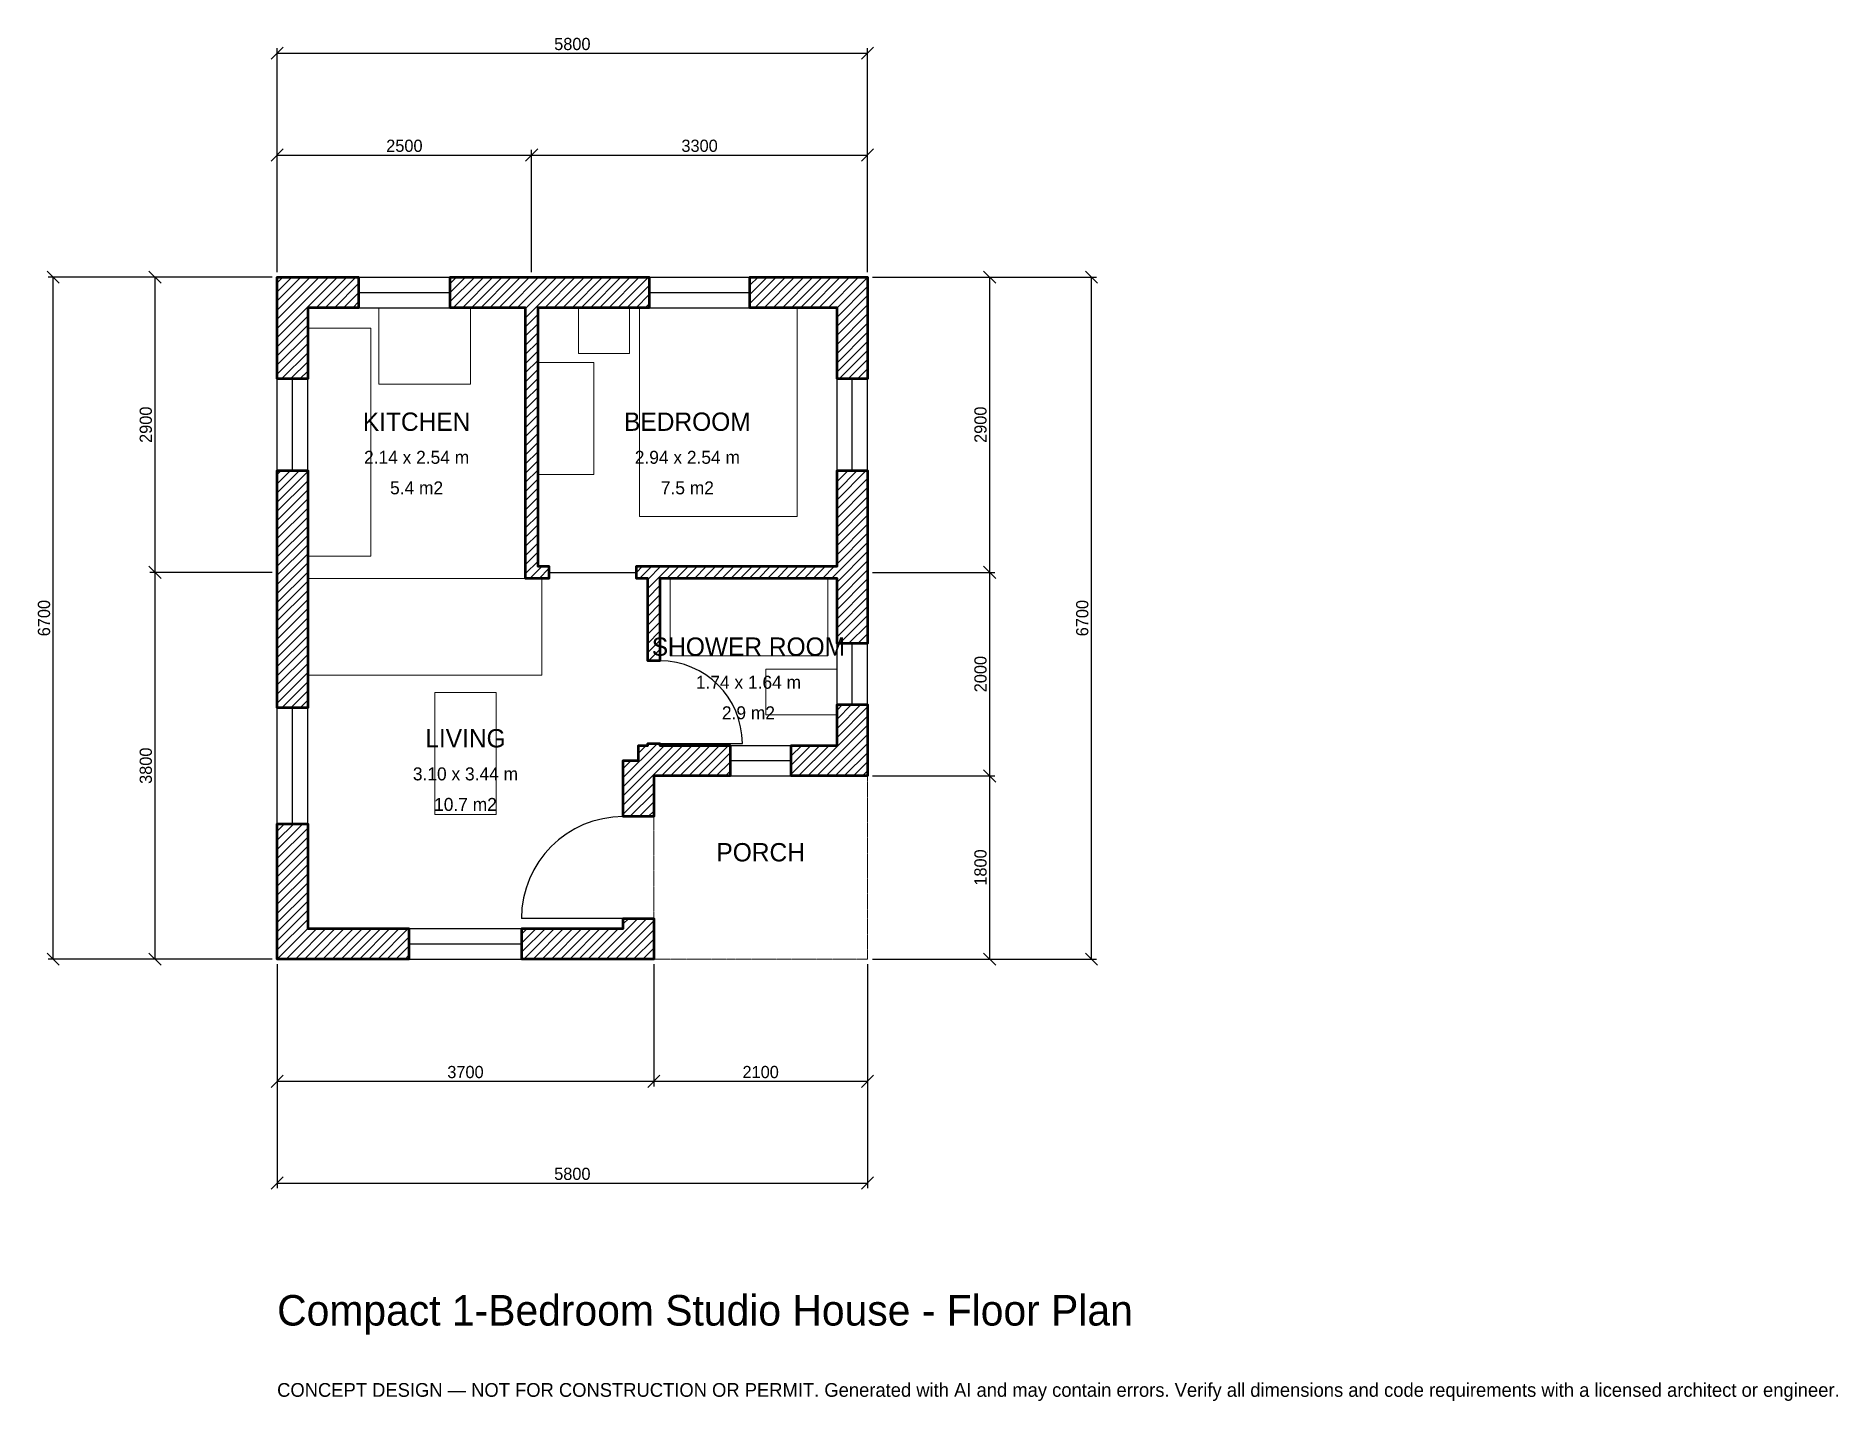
# Model space of a CAD drawing. Header units: millimetres. Extents: x -2369 to 15333, y -4341 to 9069.
import ezdxf
from ezdxf.enums import TextEntityAlignment as Align

# ---------------------------------------------------------------- set-up
doc = ezdxf.new("R2010")
doc.units = ezdxf.units.MM
doc.linetypes.add('DASHED', pattern=[1.524, 1.27, -0.254])
for name, color, linetype, lineweight in [('A-ANNO-DIMS', 1, 'Continuous', 13), ('A-ANNO-TEXT', 7, 'Continuous', 18), ('A-AREA-IDEN', 7, 'Continuous', 18), ('A-DOOR', 2, 'Continuous', 25), ('A-FLOR-FIXT', 9, 'Continuous', 13), ('A-FURN', 9, 'Continuous', 13), ('A-GLAZ', 4, 'Continuous', 25), ('A-SITE-PAVE', 8, 'Continuous', 13), ('A-WALL', 7, 'Continuous', 50), ('A-WALL-PATT', 8, 'Continuous', 13)]:
    doc.layers.add(name, color=color, linetype=linetype, lineweight=lineweight)
doc.dimstyles.new('PLAN', dxfattribs={"dimtxt": 120, "dimasz": 80, "dimexe": 50, "dimexo": 50, "dimgap": 30, "dimtad": 1, "dimdec": 0, "dimtsz": 60, "dimcen": 2.5, "dimclrd": 1, "dimclre": 1, "dimazin": 3, "dimtfac": 1, "dimtmove": 0, "dimatfit": 3})

msp = doc.modelspace()

# ---------------------------------------------------------------- hatches: boundary and pattern name
at = {"layer": 'A-WALL-PATT'}
h = msp.add_hatch(dxfattribs=at)
h.set_pattern_fill('ANSI31', color=8, scale=20)
h.paths.add_polyline_path([(3400, -0.001), (3400, 0), (2405, 0), (2405, 300), (3400, 300), (3400, 400), (3700, 400), (3700, 300), (3700.001, 300), (3700.001, 0), (3700, 0), (3700, -0.001), (3400, -0.001)])
h.paths.add_polyline_path([(300, 0), (300, -0.001), (0, -0.001), (0, 0), (-0.001, 0), (-0.001, 300), (0, 300), (0, 1330), (300, 1330), (300, 300), (1295, 300), (1295, 0), (300, 0)])
h.paths.add_polyline_path([(0, 3650), (0, 3950), (0, 4800), (300, 4800), (300, 3950), (300, 3650), (300, 2470), (0, 2470), (0, 3650)])
h.paths.add_polyline_path([(0, 6400), (-0.001, 6400), (-0.001, 6700), (0, 6700), (0, 6700.001), (300, 6700.001), (300, 6700), (800, 6700), (800, 6400), (300, 6400), (300, 5700), (0, 5700), (0, 6400)])
h.paths.add_polyline_path([(2350, 6700), (2440, 6700), (2440, 6700.001), (2560, 6700.001), (2560, 6700), (2650, 6700), (3655, 6700), (3655, 6400), (2650, 6400), (2560, 6400), (2560, 3860), (2670, 3860), (2670, 3740), (2560, 3740), (2440, 3740), (2440, 3860), (2440, 6400), (2350, 6400), (1700, 6400), (1700, 6700), (2350, 6700)])
h.paths.add_polyline_path([(5500, 6700), (5500, 6700.001), (5800, 6700.001), (5800, 6700), (5800.001, 6700), (5800.001, 6400), (5800, 6400), (5800, 5700), (5500, 5700), (5500, 6400), (4645, 6400), (4645, 6700), (5500, 6700)])
h.paths.add_polyline_path([(5800, 3950), (5800, 3950), (5800, 3860), (5800.001, 3860), (5800.001, 3740), (5800, 3740), (5800, 3100), (5500, 3100), (5500, 3650), (5500, 3650), (5500, 3740), (3760, 3740), (3760, 2930), (3640, 2930), (3640, 3740), (3530, 3740), (3530, 3860), (3640, 3860), (3760, 3860), (5500, 3860), (5500, 4800), (5800, 4800), (5800, 3950)])
h.paths.add_polyline_path([(5800, 2100), (5800.001, 2100), (5800.001, 1800), (5800, 1800), (5800, 1799.999), (5500, 1799.999), (5500, 1800), (5050, 1800), (5050, 2100), (5500, 2100), (5500, 2500), (5800, 2500), (5800, 2100)])
h.paths.add_polyline_path([(3760, 1800), (3760, 1799.999), (3700.001, 1799.999), (3700.001, 1740), (3700, 1740), (3700, 1400), (3400, 1400), (3400, 1950), (3550, 1950), (3550, 2100), (3640, 2100), (3640, 2120), (3760, 2120), (3760, 2100), (4450, 2100), (4450, 1800), (3760, 1800)])

# ---------------------------------------------------------------- linework, layer by layer
at = {"layer": 'A-DOOR'}
for p, q in [((2670, 3800), (3530, 3800)), ((3760, 2120), (4570, 2120)), ((3400, 400), (2400, 400))]:
    msp.add_line(p, q, dxfattribs=at)
for centre, radius, start, end in [((3760, 2120), 810, 0, 90), ((3400, 400), 1000, 90, 180)]:
    msp.add_arc(centre, radius, start, end, dxfattribs=at)
at = {"layer": 'A-FLOR-FIXT'}
for points in [[(300, 3960), (920, 3960), (920, 6200), (300, 6200)], [(3860, 2980), (5410, 2980), (5410, 3740), (3860, 3740)], [(4800, 2400), (5500, 2400), (5500, 2850), (4800, 2850)]]:
    msp.add_lwpolyline(points, close=True, dxfattribs=at)
at = {"layer": 'A-FURN'}
for points in [[(1000, 5650), (1900, 5650), (1900, 6400), (1000, 6400)], [(2960, 5950), (3460, 5950), (3460, 6400), (2960, 6400)], [(3560, 4350), (5110, 4350), (5110, 6400), (3560, 6400)], [(2560, 4760), (3110, 4760), (3110, 5860), (2560, 5860)], [(300, 2790), (2600, 2790), (2600, 3740), (300, 3740)], [(1550, 1420), (2150, 1420), (2150, 2620), (1550, 2620)]]:
    msp.add_lwpolyline(points, close=True, dxfattribs=at)
at = {"layer": 'A-GLAZ'}
for p, q in [((800, 6700), (1700, 6700)), ((800, 6550), (1700, 6550)), ((3655, 6700), (4645, 6700)), ((3655, 6550), (4645, 6550)), ((800, 6400), (1700, 6400)), ((3655, 6400), (4645, 6400)), ((0, 4800), (0, 5700)), ((150, 4800), (150, 5700)), ((300, 4800), (300, 5700)), ((5500, 4800), (5500, 5700)), ((5650, 4800), (5650, 5700)), ((5800, 4800), (5800, 5700)), ((5500, 2500), (5500, 3100)), ((5650, 2500), (5650, 3100)), ((5800, 2500), (5800, 3100)), ((0, 1330), (0, 2470)), ((150, 1330), (150, 2470)), ((300, 1330), (300, 2470)), ((4450, 2100), (5050, 2100)), ((4450, 1950), (5050, 1950)), ((4450, 1800), (5050, 1800)), ((1295, 300), (2405, 300)), ((1295, 150), (2405, 150)), ((1295, 0), (2405, 0))]:
    msp.add_line(p, q, dxfattribs=at)
at = {"layer": 'A-SITE-PAVE', "linetype": 'DASHED'}
msp.add_lwpolyline([(3700, 0), (5800, 0), (5800, 1800), (3700, 1800)], close=True, dxfattribs=at)
at = {"layer": 'A-WALL'}
for points in [[(0, 6400), (-0.001, 6400), (-0.001, 6700), (0, 6700), (0, 6700.001), (300, 6700.001), (300, 6700), (800, 6700), (800, 6400), (300, 6400), (300, 5700), (0, 5700), (0, 6400)], [(2350, 6700), (2440, 6700), (2440, 6700.001), (2560, 6700.001), (2560, 6700), (2650, 6700), (3655, 6700), (3655, 6400), (2650, 6400), (2560, 6400), (2560, 3860), (2670, 3860), (2670, 3740), (2560, 3740), (2440, 3740), (2440, 3860), (2440, 6400), (2350, 6400), (1700, 6400), (1700, 6700), (2350, 6700)], [(5500, 6700), (5500, 6700.001), (5800, 6700.001), (5800, 6700), (5800.001, 6700), (5800.001, 6400), (5800, 6400), (5800, 5700), (5500, 5700), (5500, 6400), (4645, 6400), (4645, 6700), (5500, 6700)], [(0, 3650), (0, 3950), (0, 4800), (300, 4800), (300, 3950), (300, 3650), (300, 2470), (0, 2470), (0, 3650)], [(5800, 3950), (5800, 3950), (5800, 3860), (5800.001, 3860), (5800.001, 3740), (5800, 3740), (5800, 3100), (5500, 3100), (5500, 3650), (5500, 3650), (5500, 3740), (3760, 3740), (3760, 2930), (3640, 2930), (3640, 3740), (3530, 3740), (3530, 3860), (3640, 3860), (3760, 3860), (5500, 3860), (5500, 4800), (5800, 4800), (5800, 3950)], [(5800, 2100), (5800.001, 2100), (5800.001, 1800), (5800, 1800), (5800, 1799.999), (5500, 1799.999), (5500, 1800), (5050, 1800), (5050, 2100), (5500, 2100), (5500, 2500), (5800, 2500), (5800, 2100)], [(3760, 1800), (3760, 1799.999), (3700.001, 1799.999), (3700.001, 1740), (3700, 1740), (3700, 1400), (3400, 1400), (3400, 1950), (3550, 1950), (3550, 2100), (3640, 2100), (3640, 2120), (3760, 2120), (3760, 2100), (4450, 2100), (4450, 1800), (3760, 1800)], [(300, 0), (300, -0.001), (0, -0.001), (0, 0), (-0.001, 0), (-0.001, 300), (0, 300), (0, 1330), (300, 1330), (300, 300), (1295, 300), (1295, 0), (300, 0)], [(3400, -0.001), (3400, 0), (2405, 0), (2405, 300), (3400, 300), (3400, 400), (3700, 400), (3700, 300), (3700.001, 300), (3700.001, 0), (3700, 0), (3700, -0.001), (3400, -0.001)]]:
    msp.add_lwpolyline(points, close=True, dxfattribs=at)

# ---------------------------------------------------------------- texts
at = {"layer": 'A-ANNO-TEXT'}
for s, height, p in [('Compact 1-Bedroom Studio House - Floor Plan', 300, (0, -3600)), ('CONCEPT DESIGN — NOT FOR CONSTRUCTION OR PERMIT. Generated with AI and may contain errors. Verify all dimensions and code requirements with a licensed architect or engineer.', 135, (0, -4300))]:
    msp.add_text(s, height=height, dxfattribs=at).set_placement(p)
at = {"layer": 'A-AREA-IDEN'}
for s, height, p in [('KITCHEN', 180, (1370, 5280)), ('BEDROOM', 180, (4030, 5280)), ('2.14 x 2.54 m', 127.5, (1370, 4930)), ('2.94 x 2.54 m', 127.5, (4030, 4930)), ('5.4 m2', 127.5, (1370, 4630)), ('7.5 m2', 127.5, (4030, 4630)), ('SHOWER ROOM', 180, (4630, 3070)), ('1.74 x 1.64 m', 127.5, (4630, 2720)), ('2.9 m2', 127.5, (4630, 2420)), ('LIVING', 180, (1850, 2170)), ('3.10 x 3.44 m', 127.5, (1850, 1820)), ('10.7 m2', 127.5, (1850, 1520)), ('PORCH', 180, (4750, 1050))]:
    msp.add_text(s, height=height, dxfattribs=at).set_placement(p, align=Align.MIDDLE_CENTER)

# ---------------------------------------------------------------- dimensions: what is measured, and where the dimension line sits
at = {"layer": 'A-ANNO-DIMS'}
for base, p1, p2, text in [((0, 8900), (0, 6700), (5800, 6700), '5800'), ((0, 7900), (0, 6700), (2500, 6700), '2500'), ((2500, 7900), (2500, 6700), (5800, 6700), '3300'), ((0, -1200), (0, 0), (3700, 0), '3700'), ((0, -2200), (0, 0), (5800, 0), '5800'), ((3700, -1200), (3700, 0), (5800, 0), '2100')]:
    msp.add_linear_dim(base=base, p1=p1, p2=p2, text=text, dimstyle='PLAN', dxfattribs=at).render()
for base, p1, p2, text in [((-2200, 0), (0, 0), (0, 6700), '6700'), ((-1200, 3800), (0, 3800), (0, 6700), '2900'), ((7000, 3800), (5800, 3800), (5800, 6700), '2900'), ((8000, 0), (5800, 0), (5800, 6700), '6700'), ((-1200, 0), (0, 0), (0, 3800), '3800'), ((7000, 1800), (5800, 1800), (5800, 3800), '2000'), ((7000, 0), (5800, 0), (5800, 1800), '1800')]:
    msp.add_linear_dim(base=base, p1=p1, p2=p2, angle=90, text=text, dimstyle='PLAN', dxfattribs=at).render()

doc.saveas('drawing.dxf')
